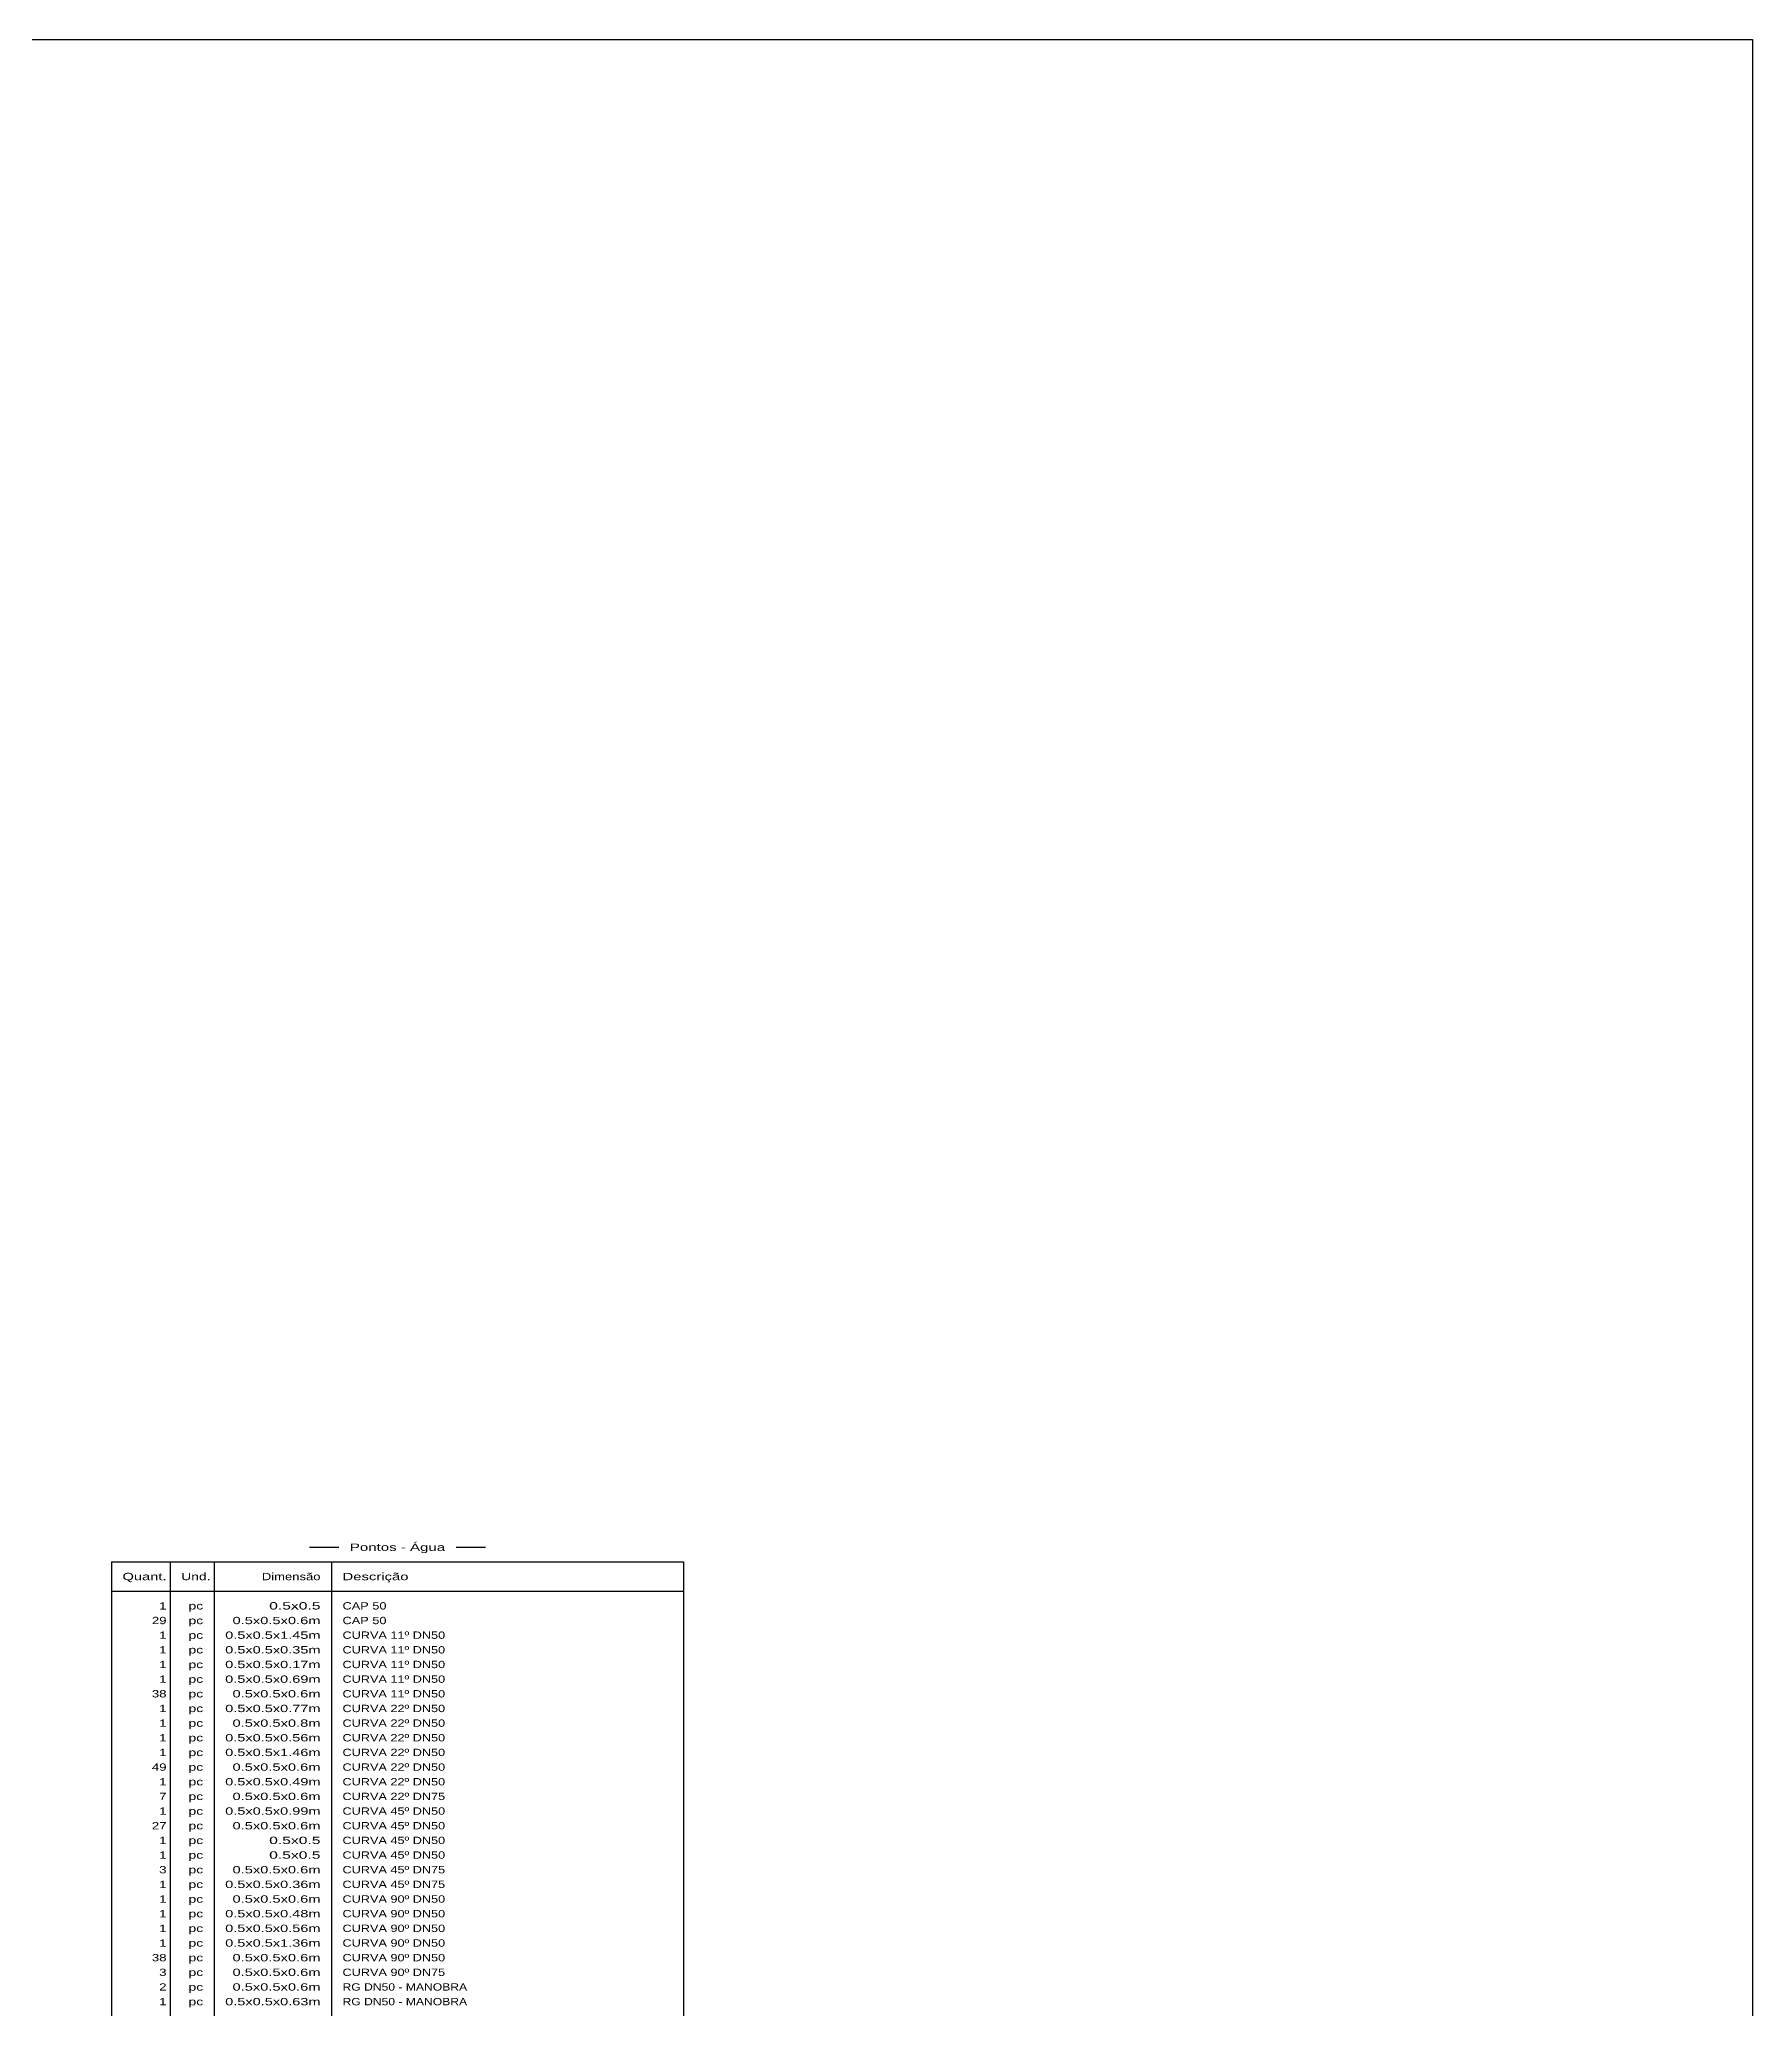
# Model space of a CAD drawing. Extents: x 360931 to 362237, y 7351473 to 7352200.
# Drawn here: x 362003.7 to 362237.3, y 7351931.4 to 7352200.1 of the extents above; entities that cross this region are included whole.
import ezdxf

# ---------------------------------------------------------------- set-up
doc = ezdxf.new("R2010")
doc.units = 0
doc.layers.add('LISTAGEM_LINHA', color=7, linetype='Continuous')
doc.layers.add('LISTAGEM_TEXTO', color=7, linetype='Continuous')
doc.styles.add('ROMANS', font='arial.ttf', dxfattribs={"height": 2})

msp = doc.modelspace()

# ---------------------------------------------------------------- linework, layer by layer
at = {"layer": 'LISTAGEM_LINHA'}
for p, q in [((362013.55, 7351992.4), (362091.55, 7351992.4)), ((362013.55, 7351992.4), (362013.55, 7351918.4)), ((362021.55, 7351992.4), (362021.55, 7351918.4)), ((362027.55, 7351992.4), (362027.55, 7351918.4)), ((362040.55, 7351994.4), (362044.55, 7351994.4)), ((362043.55, 7351992.4), (362043.55, 7351918.4)), ((362060.55, 7351994.4), (362064.55, 7351994.4)), ((362091.55, 7351992.4), (362091.55, 7351918.4)), ((362013.55, 7351988.4), (362091.55, 7351988.4))]:
    msp.add_line(p, q, dxfattribs=at)
at = {"layer": 'LISTAGEM_TEXTO'}
msp.add_lwpolyline([(360931.2, 7352200.13), (362237.34, 7352200.13), (362237.34, 7351472.99), (360931.2, 7351472.99)], close=True, dxfattribs=at)

# ---------------------------------------------------------------- texts
at = {"layer": 'LISTAGEM_TEXTO', "style": 'ROMANS'}
for s, width, p in [('Pontos - Água', 1.468372, (362046.05, 7351993.9)), ('Quant.', 1.430709, (362015.05, 7351989.9)), ('Und.', 1.355525, (362023.05, 7351989.9)), ('Dimensão', 1.272017, (362034.05, 7351989.9)), ('Descrição', 1.449094, (362045.05, 7351989.9)), ('1', 1.287094, (362020.05, 7351985.9)), ('pc', 1.355525, (362024.05, 7351985.9)), ('0.5x0.5', 1.527538, (362035.05, 7351985.9)), ('CAP 50', 1.246245, (362045.05, 7351985.9)), ('29', 1.287094, (362019.05, 7351983.9)), ('pc', 1.355525, (362024.05, 7351983.9)), ('0.5x0.5x0.6m', 1.430826, (362030.05, 7351983.9)), ('CAP 50', 1.246245, (362045.05, 7351983.9)), ('1', 1.287094, (362020.05, 7351981.9)), ('pc', 1.355525, (362024.05, 7351981.9)), ('0.5x0.5x1.45m', 1.418639, (362029.05, 7351981.9)), ('CURVA 11º DN50', 1.238699, (362045.05, 7351981.9)), ('1', 1.287094, (362020.05, 7351979.9)), ('1', 1.287094, (362020.05, 7351977.9)), ('pc', 1.355525, (362024.05, 7351979.9)), ('pc', 1.355525, (362024.05, 7351977.9)), ('0.5x0.5x0.35m', 1.418639, (362029.05, 7351979.9)), ('0.5x0.5x0.17m', 1.418639, (362029.05, 7351977.9)), ('CURVA 11º DN50', 1.238699, (362045.05, 7351979.9)), ('CURVA 11º DN50', 1.238699, (362045.05, 7351977.9)), ('1', 1.287094, (362020.05, 7351975.9)), ('pc', 1.355525, (362024.05, 7351975.9)), ('0.5x0.5x0.69m', 1.418639, (362029.05, 7351975.9)), ('CURVA 11º DN50', 1.238699, (362045.05, 7351975.9)), ('38', 1.287094, (362019.05, 7351973.9)), ('pc', 1.355525, (362024.05, 7351973.9)), ('0.5x0.5x0.6m', 1.430826, (362030.05, 7351973.9)), ('CURVA 11º DN50', 1.238699, (362045.05, 7351973.9)), ('1', 1.287094, (362020.05, 7351971.9)), ('1', 1.287094, (362020.05, 7351969.9)), ('pc', 1.355525, (362024.05, 7351971.9)), ('pc', 1.355525, (362024.05, 7351969.9)), ('0.5x0.5x0.77m', 1.418639, (362029.05, 7351971.9)), ('0.5x0.5x0.8m', 1.430826, (362030.05, 7351969.9)), ('CURVA 22º DN50', 1.238699, (362045.05, 7351971.9)), ('CURVA 22º DN50', 1.238699, (362045.05, 7351969.9)), ('1', 1.287094, (362020.05, 7351967.9)), ('pc', 1.355525, (362024.05, 7351967.9)), ('0.5x0.5x0.56m', 1.418639, (362029.05, 7351967.9)), ('CURVA 22º DN50', 1.238699, (362045.05, 7351967.9)), ('1', 1.287094, (362020.05, 7351965.9)), ('pc', 1.355525, (362024.05, 7351965.9)), ('0.5x0.5x1.46m', 1.418639, (362029.05, 7351965.9)), ('CURVA 22º DN50', 1.238699, (362045.05, 7351965.9)), ('49', 1.287094, (362019.05, 7351963.9)), ('1', 1.287094, (362020.05, 7351961.9)), ('pc', 1.355525, (362024.05, 7351963.9)), ('pc', 1.355525, (362024.05, 7351961.9)), ('0.5x0.5x0.49m', 1.418639, (362029.05, 7351961.9)), ('0.5x0.5x0.6m', 1.430826, (362030.05, 7351963.9)), ('CURVA 22º DN50', 1.238699, (362045.05, 7351963.9)), ('CURVA 22º DN50', 1.238699, (362045.05, 7351961.9)), ('7', 1.287094, (362020.05, 7351959.9)), ('pc', 1.355525, (362024.05, 7351959.9)), ('0.5x0.5x0.6m', 1.430826, (362030.05, 7351959.9)), ('CURVA 22º DN75', 1.238699, (362045.05, 7351959.9)), ('1', 1.287094, (362020.05, 7351957.9)), ('pc', 1.355525, (362024.05, 7351957.9)), ('0.5x0.5x0.99m', 1.418639, (362029.05, 7351957.9)), ('CURVA 45º DN50', 1.238699, (362045.05, 7351957.9)), ('27', 1.287094, (362019.05, 7351955.9)), ('1', 1.287094, (362020.05, 7351953.9)), ('pc', 1.355525, (362024.05, 7351955.9)), ('pc', 1.355525, (362024.05, 7351953.9)), ('0.5x0.5x0.6m', 1.430826, (362030.05, 7351955.9)), ('0.5x0.5', 1.527538, (362035.05, 7351953.9)), ('CURVA 45º DN50', 1.238699, (362045.05, 7351955.9)), ('CURVA 45º DN50', 1.238699, (362045.05, 7351953.9)), ('1', 1.287094, (362020.05, 7351951.9)), ('pc', 1.355525, (362024.05, 7351951.9)), ('0.5x0.5', 1.527538, (362035.05, 7351951.9)), ('CURVA 45º DN50', 1.238699, (362045.05, 7351951.9)), ('3', 1.287094, (362020.05, 7351949.9)), ('pc', 1.355525, (362024.05, 7351949.9)), ('0.5x0.5x0.6m', 1.430826, (362030.05, 7351949.9)), ('CURVA 45º DN75', 1.238699, (362045.05, 7351949.9)), ('1', 1.287094, (362020.05, 7351947.9)), ('1', 1.287094, (362020.05, 7351945.9)), ('pc', 1.355525, (362024.05, 7351947.9)), ('pc', 1.355525, (362024.05, 7351945.9)), ('0.5x0.5x0.36m', 1.418639, (362029.05, 7351947.9)), ('0.5x0.5x0.6m', 1.430826, (362030.05, 7351945.9)), ('CURVA 45º DN75', 1.238699, (362045.05, 7351947.9)), ('CURVA 90º DN50', 1.238699, (362045.05, 7351945.9)), ('1', 1.287094, (362020.05, 7351943.9)), ('pc', 1.355525, (362024.05, 7351943.9)), ('0.5x0.5x0.48m', 1.418639, (362029.05, 7351943.9)), ('CURVA 90º DN50', 1.238699, (362045.05, 7351943.9)), ('1', 1.287094, (362020.05, 7351941.9)), ('pc', 1.355525, (362024.05, 7351941.9)), ('0.5x0.5x0.56m', 1.418639, (362029.05, 7351941.9)), ('CURVA 90º DN50', 1.238699, (362045.05, 7351941.9)), ('CURVA 90º DN50', 1.238699, (362045.05, 7351939.9)), ('38', 1.287094, (362019.05, 7351937.9)), ('1', 1.287094, (362020.05, 7351939.9)), ('pc', 1.355525, (362024.05, 7351939.9)), ('pc', 1.355525, (362024.05, 7351937.9)), ('0.5x0.5x1.36m', 1.418639, (362029.05, 7351939.9)), ('0.5x0.5x0.6m', 1.430826, (362030.05, 7351937.9)), ('CURVA 90º DN50', 1.238699, (362045.05, 7351937.9)), ('3', 1.287094, (362020.05, 7351935.9)), ('pc', 1.355525, (362024.05, 7351935.9)), ('0.5x0.5x0.6m', 1.430826, (362030.05, 7351935.9)), ('CURVA 90º DN75', 1.238699, (362045.05, 7351935.9)), ('2', 1.287094, (362020.05, 7351933.9)), ('1', 1.287094, (362020.05, 7351931.9)), ('pc', 1.355525, (362024.05, 7351933.9)), ('0.5x0.5x0.63m', 1.418639, (362029.05, 7351931.9)), ('0.5x0.5x0.6m', 1.430826, (362030.05, 7351933.9)), ('RG DN50 - MANOBRA', 1.183662, (362045.05, 7351933.9)), ('RG DN50 - MANOBRA', 1.183662, (362045.05, 7351931.9)), ('pc', 1.355525, (362024.05, 7351931.9))]:
    msp.add_text(s, height=1, dxfattribs=dict(at, width=width)).set_placement(p)

doc.saveas('drawing.dxf')
